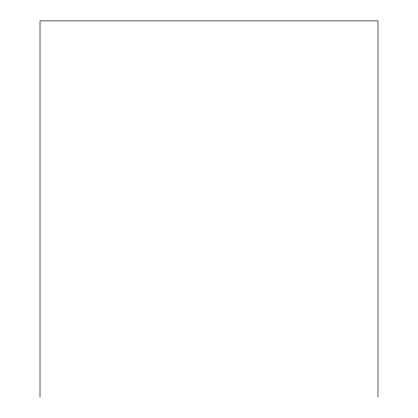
<?xml version="1.0" encoding="UTF-8"?>
<svg xmlns="http://www.w3.org/2000/svg" width="418" height="418" viewBox="0 0 418 418"><rect width="100%" height="100%" fill="white"/><g stroke="black" fill="none" stroke-linecap="round" stroke-linejoin="round"><path stroke-width="0.63" d="M377.987 397.1L377.987 20.9L40.013 20.9L40.013 397.1"/></g></svg>
